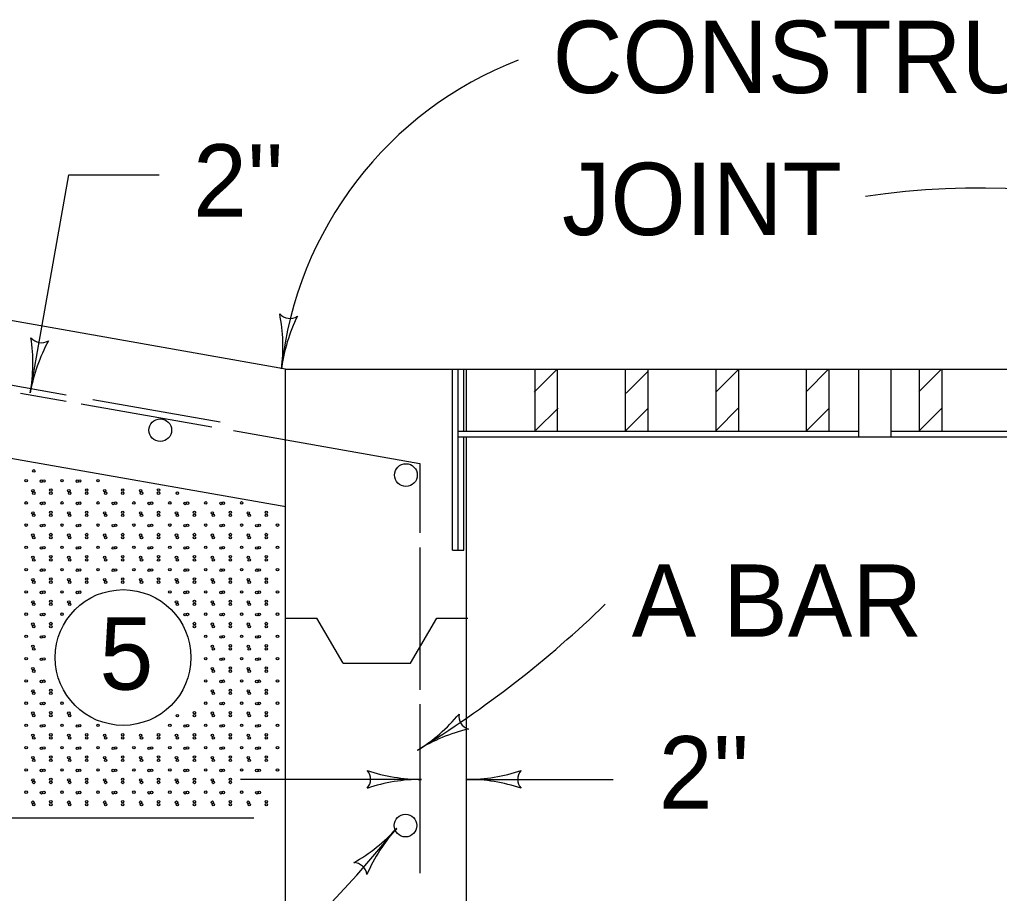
# Model space of a CAD drawing. Extents: x 1007 to 1035.5, y 1000.5 to 1021.5.
# Drawn here: x 1019.855 to 1022.561, y 1009.402 to 1011.816 of the extents above; entities that cross this region are included whole.
import ezdxf

# ---------------------------------------------------------------- set-up
doc = ezdxf.new("R2010")
doc.units = 0
for name, color, linetype in [('Level 1', 7, 'Continuous'), ('Level 2', 7, 'Continuous'), ('Level 4', 7, 'Continuous')]:
    doc.layers.add(name, color=color, linetype=linetype)

msp = doc.modelspace()

# ---------------------------------------------------------------- linework, layer by layer
at = {"layer": 'Level 1'}
for p, q in [((1019.8847, 1010.7853), (1019.9908, 1011.3876)), ((1019.9908, 1011.3876), (1020.2408, 1011.3876)), ((1020.5898, 1010.8506), (1019.1148, 1011.1107)), ((1020.5898, 1007.3506), (1020.5898, 1010.8506)), ((1020.5898, 1010.8506), (1021.8793, 1010.8506)), ((1021.0507, 1010.3506), (1021.0507, 1010.8506)), ((1021.0663, 1010.6627), (1021.0663, 1010.8506)), ((1021.0819, 1010.6792), (1021.0819, 1010.8506)), ((1021.0898, 1010.6787), (1021.0898, 1010.8506)), ((1021.2766, 1010.7871), (1021.338, 1010.8485)), ((1021.2788, 1010.6792), (1021.2788, 1010.8506)), ((1021.3413, 1010.6792), (1021.3413, 1010.8506)), ((1021.5288, 1010.6792), (1021.5288, 1010.8506)), ((1021.5303, 1010.7839), (1021.5917, 1010.8453)), ((1021.5913, 1010.6792), (1021.5913, 1010.8506)), ((1021.7785, 1010.7869), (1021.8399, 1010.8483)), ((1021.7788, 1010.6792), (1021.7788, 1010.8506)), ((1021.8413, 1010.6792), (1021.8413, 1010.8506)), ((1021.8793, 1010.8506), (1022.0283, 1010.8506)), ((1022.0283, 1010.8506), (1023.8398, 1010.8506)), ((1022.0283, 1010.7891), (1022.0897, 1010.8505)), ((1022.0288, 1010.6792), (1022.0288, 1010.8506)), ((1022.0913, 1010.6792), (1022.0913, 1010.8506)), ((1022.1733, 1010.6627), (1022.1733, 1010.8506)), ((1022.2616, 1010.8506), (1022.2616, 1010.6632)), ((1022.3388, 1010.788), (1022.4002, 1010.8494)), ((1022.3398, 1010.8506), (1022.3398, 1010.6788)), ((1022.4023, 1010.8506), (1022.4023, 1010.6788)), ((1020.5902, 1010.4697), (1019.1138, 1010.73)), ((1021.2808, 1010.6814), (1021.3423, 1010.7428)), ((1021.5281, 1010.6793), (1021.5895, 1010.7407)), ((1021.7797, 1010.6821), (1021.8411, 1010.7435)), ((1022.03, 1010.681), (1022.0914, 1010.7424)), ((1022.3421, 1010.6821), (1022.4035, 1010.7435)), ((1021.0665, 1010.6787), (1022.0286, 1010.6787)), ((1022.0286, 1010.6787), (1022.1008, 1010.6787)), ((1022.1008, 1010.6787), (1022.1733, 1010.6787)), ((1022.2615, 1010.6787), (1023.363, 1010.6787)), ((1021.0663, 1010.3506), (1021.0663, 1010.6627)), ((1021.0665, 1010.6631), (1022.0286, 1010.6631)), ((1021.0819, 1010.3506), (1021.0819, 1010.6627)), ((1021.0898, 1007.9034), (1021.0898, 1010.6632)), ((1022.0286, 1010.6631), (1022.1008, 1010.6631)), ((1022.1008, 1010.6631), (1023.379, 1010.6631)), ((1021.0507, 1010.3506), (1021.0819, 1010.3506)), ((1020.5901, 1010.1626), (1020.6765, 1010.1626)), ((1020.7486, 1010.0376), (1020.6765, 1010.1626)), ((1020.9349, 1010.0376), (1021.0072, 1010.1626)), ((1021.0072, 1010.1626), (1021.0931, 1010.1626)), ((1020.7486, 1010.0376), (1020.9349, 1010.0376)), ((1020.9653, 1009.7168), (1020.4653, 1009.7168)), ((1021.0903, 1009.7168), (1021.4943, 1009.7168)), ((1019.5615, 1009.611), (1020.5023, 1009.611))]:
    msp.add_line(p, q, dxfattribs=at)
msp.add_circle((1020.1409, 1010.0536), 0.1875, dxfattribs=at)
for centre, radius, start, end in [((1021.6036, 1010.7423), 1.031, 111.1186, 173.9257), ((1022.4972, 1009.335), 2.0158, 48.6351, 98.7248), ((1020.6017, 1011.0281), 0.0375, 221.2861, 303.4028), ((1020.1137, 1010.9125), 0.4687, 352.5115, 11.1803), ((1021.0432, 1010.7903), 0.4687, 153.8587, 172.5054), ((1019.423, 1010.8666), 0.4688, 350.0038, 8.6726), ((1020.3463, 1010.7039), 0.4688, 151.3509, 169.9977), ((1019.9157, 1010.9608), 0.0375, 218.7784, 300.8951), ((1020.1137, 1010.9125), 0.4687, 352.4993, 352.5115), ((1019.423, 1010.8666), 0.4688, 349.9916, 350.0038), ((1019.3554, 1012.3883), 3.0445, 301.6801, 314.0635), ((1020.7072, 1010.1958), 0.4688, 301.8069, 320.4757), ((1021.1058, 1009.8913), 0.0375, 170.5815, 252.6982), ((1021.2013, 1009.3991), 0.4688, 103.154, 121.8008), ((1020.7072, 1010.1958), 0.4688, 301.7946, 301.8069), ((1020.787, 1009.7168), 0.0375, 318.7746, 40.8913), ((1020.787, 1009.7168), 0.0375, 318.7746, 40.8913), ((1020.9653, 1010.1855), 0.4687, 251.3472, 269.9939), ((1020.9653, 1010.1855), 0.4687, 251.3472, 269.9939), ((1021.0903, 1010.1855), 0.4688, 270, 288.6688), ((1021.2685, 1009.7167), 0.0375, 138.7746, 220.8913), ((1020.9653, 1009.248), 0.4687, 90, 108.6688), ((1020.9653, 1009.248), 0.4687, 90, 108.6688), ((1020.9653, 1009.248), 0.4687, 89.9878, 90), ((1020.9653, 1009.248), 0.4687, 89.9878, 90), ((1021.0903, 1010.1855), 0.4688, 269.9878, 270), ((1021.0903, 1009.248), 0.4688, 71.3472, 89.9939), ((1018.2541, 1011.7293), 3.4054, 302.63, 320.8953), ((1020.5489, 1009.8957), 0.4688, 299.2375, 317.8842), ((1020.5489, 1009.8957), 0.4688, 299.2375, 317.8842), ((1021.2444, 1009.2671), 0.4688, 137.8903, 156.5591), ((1021.2444, 1009.2671), 0.4688, 137.8903, 156.5591), ((1021.2444, 1009.2671), 0.4688, 137.8781, 137.8903), ((1021.2444, 1009.2671), 0.4688, 137.8781, 137.8903), ((1020.7771, 1009.4492), 0.0375, 6.6649, 88.7816), ((1020.7771, 1009.4492), 0.0375, 6.6649, 88.7816)]:
    msp.add_arc(centre, radius, start, end, dxfattribs=at)
at = {"layer": 'Level 2'}
for p, q in [((1019.5296, 1010.8597), (1019.9838, 1010.7796)), ((1019.8579, 1010.7842), (1019.9833, 1010.7621)), ((1020.025, 1010.7548), (1020.3857, 1010.6912)), ((1020.0572, 1010.7667), (1020.4091, 1010.7046)), ((1020.4458, 1010.6806), (1020.9607, 1010.5898)), ((1020.9607, 1010.5898), (1020.9607, 1010.3977)), ((1020.9607, 1010.358), (1020.9607, 1009.9642)), ((1020.9607, 1009.9245), (1020.9607, 1009.4579))]:
    msp.add_line(p, q, dxfattribs=at)
for centre in [(1020.2437, 1010.6819), (1020.9223, 1010.5578), (1020.9211, 1009.5891)]:
    msp.add_circle(centre, 0.0313, dxfattribs=at)
at = {"layer": 'Level 4'}
for centre in [(1019.8943, 1010.5693), (1019.8733, 1010.5424), (1019.9153, 1010.5408), (1019.9221, 1010.5416), (1019.9725, 1010.5424), (1020.0145, 1010.5408), (1020.0213, 1010.5416), (1020.0717, 1010.5424), (1019.8918, 1010.5147), (1019.8943, 1010.5078), (1019.9414, 1010.5164), (1019.9414, 1010.5078), (1019.991, 1010.5147), (1019.9935, 1010.5078), (1020.0406, 1010.5164), (1020.0406, 1010.5078), (1020.0902, 1010.5147), (1020.0927, 1010.5078), (1020.1398, 1010.5164), (1020.1398, 1010.5078), (1020.1893, 1010.5147), (1020.1918, 1010.5078), (1020.2389, 1010.5164), (1020.2389, 1010.5078), (1020.291, 1010.5078), (1019.8733, 1010.4809), (1019.9221, 1010.4801), (1019.9725, 1010.4809), (1020.0213, 1010.4801), (1020.0717, 1010.4809), (1020.1204, 1010.4801), (1020.1708, 1010.4809), (1020.2196, 1010.4801), (1020.27, 1010.4809), (1020.3188, 1010.4801), (1020.3692, 1010.4809), (1020.4179, 1010.4801), (1020.4683, 1010.4809), (1019.8918, 1010.4532), (1019.9153, 1010.4793), (1019.9414, 1010.4549), (1019.991, 1010.4532), (1020.0145, 1010.4793), (1020.0406, 1010.4549), (1020.0902, 1010.4532), (1020.1137, 1010.4793), (1020.1398, 1010.4549), (1020.1893, 1010.4532), (1020.2128, 1010.4793), (1020.2389, 1010.4549), (1020.2885, 1010.4532), (1020.312, 1010.4793), (1020.3381, 1010.4549), (1020.3877, 1010.4532), (1020.4112, 1010.4793), (1020.4373, 1010.4549), (1020.4868, 1010.4532), (1020.5364, 1010.4549), (1019.8943, 1010.4463), (1019.9414, 1010.4463), (1019.9935, 1010.4463), (1020.0406, 1010.4463), (1020.0927, 1010.4463), (1020.1398, 1010.4463), (1020.1918, 1010.4463), (1020.2389, 1010.4463), (1020.291, 1010.4463), (1020.3381, 1010.4463), (1020.3902, 1010.4463), (1020.4373, 1010.4463), (1020.4893, 1010.4463), (1020.5364, 1010.4463), (1019.8733, 1010.4194), (1019.9153, 1010.4178), (1019.9221, 1010.4186), (1019.9725, 1010.4194), (1020.0145, 1010.4178), (1020.0213, 1010.4186), (1020.0717, 1010.4194), (1020.1137, 1010.4178), (1020.1204, 1010.4186), (1020.1708, 1010.4194), (1020.2128, 1010.4178), (1020.2196, 1010.4186), (1020.27, 1010.4194), (1020.312, 1010.4178), (1020.3188, 1010.4186), (1020.3692, 1010.4194), (1020.4112, 1010.4178), (1020.4179, 1010.4186), (1020.4683, 1010.4194), (1020.5103, 1010.4178), (1020.5171, 1010.4186), (1020.5675, 1010.4194), (1019.8918, 1010.3917), (1019.8943, 1010.3848), (1019.9414, 1010.3934), (1019.9414, 1010.3848), (1019.991, 1010.3917), (1019.9935, 1010.3848), (1020.0406, 1010.3934), (1020.0406, 1010.3848), (1020.0902, 1010.3917), (1020.0927, 1010.3848), (1020.1398, 1010.3934), (1020.1398, 1010.3848), (1020.1893, 1010.3917), (1020.1918, 1010.3848), (1020.2389, 1010.3934), (1020.2389, 1010.3848), (1020.2885, 1010.3917), (1020.291, 1010.3848), (1020.3381, 1010.3934), (1020.3381, 1010.3848), (1020.3877, 1010.3917), (1020.3902, 1010.3848), (1020.4373, 1010.3934), (1020.4373, 1010.3848), (1020.4868, 1010.3917), (1020.4893, 1010.3848), (1020.5364, 1010.3934), (1020.5364, 1010.3848), (1019.8733, 1010.3579), (1019.9153, 1010.3563), (1019.9221, 1010.3571), (1019.9725, 1010.3579), (1020.0145, 1010.3563), (1020.0213, 1010.3571), (1020.0717, 1010.3579), (1020.1137, 1010.3563), (1020.1204, 1010.3571), (1020.1708, 1010.3579), (1020.2128, 1010.3563), (1020.2196, 1010.3571), (1020.27, 1010.3579), (1020.312, 1010.3563), (1020.3188, 1010.3571), (1020.3692, 1010.3579), (1020.4112, 1010.3563), (1020.4179, 1010.3571), (1020.4683, 1010.3579), (1020.5103, 1010.3563), (1020.5171, 1010.3571), (1020.5675, 1010.3579), (1019.8918, 1010.3302), (1019.8943, 1010.3233), (1019.9414, 1010.3319), (1019.9414, 1010.3233), (1019.991, 1010.3302), (1019.9935, 1010.3233), (1020.0406, 1010.3319), (1020.0406, 1010.3233), (1020.0902, 1010.3302), (1020.0927, 1010.3233), (1020.1398, 1010.3319), (1020.1398, 1010.3233), (1020.1893, 1010.3302), (1020.1918, 1010.3233), (1020.2389, 1010.3319), (1020.2389, 1010.3233), (1020.2885, 1010.3302), (1020.291, 1010.3233), (1020.3381, 1010.3319), (1020.3381, 1010.3233), (1020.3877, 1010.3302), (1020.3902, 1010.3233), (1020.4373, 1010.3319), (1020.4373, 1010.3233), (1020.4868, 1010.3302), (1020.4893, 1010.3233), (1020.5364, 1010.3319), (1020.5364, 1010.3233), (1019.8733, 1010.2964), (1019.9153, 1010.2948), (1019.9221, 1010.2956), (1019.9725, 1010.2964), (1020.0145, 1010.2948), (1020.0213, 1010.2956), (1020.0717, 1010.2964), (1020.1137, 1010.2948), (1020.1204, 1010.2956), (1020.1708, 1010.2964), (1020.2128, 1010.2948), (1020.2196, 1010.2956), (1020.27, 1010.2964), (1020.312, 1010.2948), (1020.3188, 1010.2956), (1020.3692, 1010.2964), (1020.4112, 1010.2948), (1020.4179, 1010.2956), (1020.4683, 1010.2964), (1020.5103, 1010.2948), (1020.5171, 1010.2956), (1020.5675, 1010.2964), (1019.8918, 1010.2687), (1019.9414, 1010.2704), (1019.991, 1010.2687), (1020.0406, 1010.2704), (1020.0902, 1010.2687), (1020.1398, 1010.2704), (1020.1893, 1010.2687), (1020.2389, 1010.2704), (1020.2885, 1010.2687), (1020.3381, 1010.2704), (1020.3877, 1010.2687), (1020.4373, 1010.2704), (1020.4868, 1010.2687), (1020.5364, 1010.2704), (1019.8943, 1010.2618), (1019.9414, 1010.2618), (1019.9935, 1010.2618), (1020.0406, 1010.2618), (1020.0927, 1010.2618), (1020.1398, 1010.2618), (1020.1918, 1010.2618), (1020.2389, 1010.2618), (1020.291, 1010.2618), (1020.3381, 1010.2618), (1020.3902, 1010.2618), (1020.4373, 1010.2618), (1020.4893, 1010.2618), (1020.5364, 1010.2618), (1019.8733, 1010.2349), (1019.9153, 1010.2333), (1019.9221, 1010.2341), (1019.9725, 1010.2349), (1020.0145, 1010.2333), (1020.0213, 1010.2341), (1020.27, 1010.2349), (1020.312, 1010.2333), (1020.3188, 1010.2341), (1020.3692, 1010.2349), (1020.4112, 1010.2333), (1020.4179, 1010.2341), (1020.4683, 1010.2349), (1020.5103, 1010.2333), (1020.5171, 1010.2341), (1020.5675, 1010.2349), (1019.8918, 1010.2072), (1019.8943, 1010.2003), (1019.9414, 1010.2089), (1019.9414, 1010.2003), (1019.991, 1010.2072), (1019.9935, 1010.2003), (1020.2885, 1010.2072), (1020.291, 1010.2003), (1020.3381, 1010.2089), (1020.3381, 1010.2003), (1020.3877, 1010.2072), (1020.3902, 1010.2003), (1020.4373, 1010.2089), (1020.4373, 1010.2003), (1020.4868, 1010.2072), (1020.4893, 1010.2003), (1020.5364, 1010.2089), (1020.5364, 1010.2003), (1019.8733, 1010.1734), (1019.9153, 1010.1718), (1019.9221, 1010.1726), (1019.9725, 1010.1734), (1020.312, 1010.1718), (1020.3188, 1010.1726), (1020.3692, 1010.1734), (1020.4112, 1010.1718), (1020.4179, 1010.1726), (1020.4683, 1010.1734), (1020.5103, 1010.1718), (1020.5171, 1010.1726), (1020.5675, 1010.1734), (1019.8918, 1010.1457), (1019.8943, 1010.1388), (1019.9414, 1010.1474), (1019.9414, 1010.1388), (1020.3381, 1010.1474), (1020.3381, 1010.1388), (1020.3877, 1010.1457), (1020.3902, 1010.1388), (1020.4373, 1010.1474), (1020.4373, 1010.1388), (1020.4868, 1010.1457), (1020.4893, 1010.1388), (1020.5364, 1010.1474), (1020.5364, 1010.1388), (1019.8733, 1010.1119), (1019.9153, 1010.1103), (1019.9221, 1010.1111), (1020.3692, 1010.1119), (1020.4112, 1010.1103), (1020.4179, 1010.1111), (1020.4683, 1010.1119), (1020.5103, 1010.1103), (1020.5171, 1010.1111), (1020.5675, 1010.1119), (1019.8918, 1010.0842), (1019.8943, 1010.0773), (1020.3877, 1010.0842), (1020.3902, 1010.0773), (1020.4373, 1010.0859), (1020.4373, 1010.0773), (1020.4868, 1010.0842), (1020.4893, 1010.0773), (1020.5364, 1010.0859), (1020.5364, 1010.0773), (1019.8733, 1010.0504), (1019.9153, 1010.0488), (1019.9221, 1010.0496), (1020.3692, 1010.0504), (1020.4112, 1010.0488), (1020.4179, 1010.0496), (1020.4683, 1010.0504), (1020.5103, 1010.0488), (1020.5171, 1010.0496), (1020.5675, 1010.0504), (1019.8918, 1010.0227), (1020.3877, 1010.0227), (1020.4373, 1010.0244), (1020.4868, 1010.0227), (1020.5364, 1010.0244), (1019.8943, 1010.0158), (1020.3902, 1010.0158), (1020.4373, 1010.0158), (1020.4893, 1010.0158), (1020.5364, 1010.0158), (1019.8733, 1009.9889), (1019.9153, 1009.9873), (1019.9221, 1009.9881), (1020.3692, 1009.9889), (1020.4112, 1009.9873), (1020.4179, 1009.9881), (1020.4683, 1009.9889), (1020.5103, 1009.9873), (1020.5171, 1009.9881), (1020.5675, 1009.9889), (1019.8918, 1009.9612), (1019.8943, 1009.9543), (1019.9414, 1009.9629), (1019.9414, 1009.9543), (1020.3877, 1009.9612), (1020.3902, 1009.9543), (1020.4373, 1009.9629), (1020.4373, 1009.9543), (1020.4868, 1009.9612), (1020.4893, 1009.9543), (1020.5364, 1009.9629), (1020.5364, 1009.9543), (1019.8733, 1009.9274), (1019.9153, 1009.9258), (1019.9221, 1009.9266), (1019.9725, 1009.9274), (1020.3692, 1009.9274), (1020.4112, 1009.9258), (1020.4179, 1009.9266), (1020.4683, 1009.9274), (1020.5103, 1009.9258), (1020.5171, 1009.9266), (1020.5675, 1009.9274), (1019.8918, 1009.8997), (1019.8943, 1009.8928), (1019.9414, 1009.9014), (1019.9414, 1009.8928), (1019.991, 1009.8997), (1019.9935, 1009.8928), (1020.291, 1009.8928), (1020.3381, 1009.9014), (1020.3381, 1009.8928), (1020.3877, 1009.8997), (1020.3902, 1009.8928), (1020.4373, 1009.9014), (1020.4373, 1009.8928), (1020.4868, 1009.8997), (1020.4893, 1009.8928), (1020.5364, 1009.9014), (1020.5364, 1009.8928), (1019.8733, 1009.8659), (1019.9153, 1009.8643), (1019.9221, 1009.8651), (1019.9725, 1009.8659), (1020.0145, 1009.8643), (1020.0213, 1009.8651), (1020.0717, 1009.8659), (1020.27, 1009.8659), (1020.312, 1009.8643), (1020.3188, 1009.8651), (1020.3692, 1009.8659), (1020.4112, 1009.8643), (1020.4179, 1009.8651), (1020.4683, 1009.8659), (1020.5103, 1009.8643), (1020.5171, 1009.8651), (1020.5675, 1009.8659), (1019.8918, 1009.8382), (1019.8943, 1009.8313), (1019.9414, 1009.8399), (1019.9414, 1009.8313), (1019.991, 1009.8382), (1019.9935, 1009.8313), (1020.0406, 1009.8399), (1020.0406, 1009.8313), (1020.0902, 1009.8382), (1020.0927, 1009.8313), (1020.1398, 1009.8399), (1020.1398, 1009.8313), (1020.1893, 1009.8382), (1020.1918, 1009.8313), (1020.2389, 1009.8399), (1020.2389, 1009.8313), (1020.2885, 1009.8382), (1020.291, 1009.8313), (1020.3381, 1009.8399), (1020.3381, 1009.8313), (1020.3877, 1009.8382), (1020.3902, 1009.8313), (1020.4373, 1009.8399), (1020.4373, 1009.8313), (1020.4868, 1009.8382), (1020.4893, 1009.8313), (1020.5364, 1009.8399), (1020.5364, 1009.8313), (1019.8733, 1009.8044), (1019.9221, 1009.8036), (1019.9725, 1009.8044), (1020.0213, 1009.8036), (1020.0717, 1009.8044), (1020.1204, 1009.8036), (1020.1708, 1009.8044), (1020.2196, 1009.8036), (1020.27, 1009.8044), (1020.3188, 1009.8036), (1020.3692, 1009.8044), (1020.4179, 1009.8036), (1020.4683, 1009.8044), (1020.5171, 1009.8036), (1020.5675, 1009.8044), (1019.8918, 1009.7767), (1019.9153, 1009.8028), (1019.9414, 1009.7784), (1019.991, 1009.7767), (1020.0145, 1009.8028), (1020.0406, 1009.7784), (1020.0902, 1009.7767), (1020.1137, 1009.8028), (1020.1398, 1009.7784), (1020.1893, 1009.7767), (1020.2128, 1009.8028), (1020.2389, 1009.7784), (1020.2885, 1009.7767), (1020.312, 1009.8028), (1020.3381, 1009.7784), (1020.3877, 1009.7767), (1020.4112, 1009.8028), (1020.4373, 1009.7784), (1020.4868, 1009.7767), (1020.5103, 1009.8028), (1020.5364, 1009.7784), (1019.8943, 1009.7698), (1019.9414, 1009.7698), (1019.9935, 1009.7698), (1020.0406, 1009.7698), (1020.0927, 1009.7698), (1020.1398, 1009.7698), (1020.1918, 1009.7698), (1020.2389, 1009.7698), (1020.291, 1009.7698), (1020.3381, 1009.7698), (1020.3902, 1009.7698), (1020.4373, 1009.7698), (1020.4893, 1009.7698), (1020.5364, 1009.7698), (1019.8733, 1009.7429), (1019.9153, 1009.7413), (1019.9221, 1009.7421), (1019.9725, 1009.7429), (1020.0145, 1009.7413), (1020.0213, 1009.7421), (1020.0717, 1009.7429), (1020.1137, 1009.7413), (1020.1204, 1009.7421), (1020.1708, 1009.7429), (1020.2128, 1009.7413), (1020.2196, 1009.7421), (1020.27, 1009.7429), (1020.312, 1009.7413), (1020.3188, 1009.7421), (1020.3692, 1009.7429), (1020.4112, 1009.7413), (1020.4179, 1009.7421), (1020.4683, 1009.7429), (1020.5103, 1009.7413), (1020.5171, 1009.7421), (1020.5675, 1009.7429), (1019.8918, 1009.7152), (1019.8943, 1009.7083), (1019.9414, 1009.7169), (1019.9414, 1009.7083), (1019.991, 1009.7152), (1019.9935, 1009.7083), (1020.0406, 1009.7169), (1020.0406, 1009.7083), (1020.0902, 1009.7152), (1020.0927, 1009.7083), (1020.1398, 1009.7169), (1020.1398, 1009.7083), (1020.1893, 1009.7152), (1020.1918, 1009.7083), (1020.2389, 1009.7169), (1020.2389, 1009.7083), (1020.2885, 1009.7152), (1020.291, 1009.7083), (1020.3381, 1009.7169), (1020.3381, 1009.7083), (1020.3877, 1009.7152), (1020.3902, 1009.7083), (1020.4373, 1009.7169), (1020.4373, 1009.7083), (1019.8733, 1009.6814), (1019.9153, 1009.6798), (1019.9221, 1009.6806), (1019.9725, 1009.6814), (1020.0145, 1009.6798), (1020.0213, 1009.6806), (1020.0717, 1009.6814), (1020.1137, 1009.6798), (1020.1204, 1009.6806), (1020.1708, 1009.6814), (1020.2128, 1009.6798), (1020.2196, 1009.6806), (1020.27, 1009.6814), (1020.312, 1009.6798), (1020.3188, 1009.6806), (1020.3692, 1009.6814), (1020.4112, 1009.6798), (1020.4179, 1009.6806), (1020.4683, 1009.6814), (1020.5103, 1009.6798), (1020.5171, 1009.6806), (1019.8918, 1009.6537), (1019.8943, 1009.6468), (1019.9414, 1009.6554), (1019.9414, 1009.6468), (1019.991, 1009.6537), (1019.9935, 1009.6468), (1020.0406, 1009.6554), (1020.0406, 1009.6468), (1020.0902, 1009.6537), (1020.0927, 1009.6468), (1020.1398, 1009.6554), (1020.1398, 1009.6468), (1020.1893, 1009.6537), (1020.1918, 1009.6468), (1020.2389, 1009.6554), (1020.2389, 1009.6468), (1020.2885, 1009.6537), (1020.291, 1009.6468), (1020.3381, 1009.6554), (1020.3381, 1009.6468), (1020.3877, 1009.6537), (1020.3902, 1009.6468), (1020.4373, 1009.6554), (1020.4373, 1009.6468), (1020.4868, 1009.6537), (1020.4893, 1009.6468), (1020.5364, 1009.6554), (1020.5364, 1009.6468)]:
    msp.add_circle(centre, 0.00339, dxfattribs=at)

# ---------------------------------------------------------------- texts
at = {"layer": 'Level 1'}
for s, p in [('CONSTRUCTION', (1021.3273, 1011.6134)), ("2''", (1020.3343, 1011.2718)), ('JOINT', (1021.3534, 1011.2209)), ('A BAR', (1021.5458, 1010.1108)), ('5', (1020.0757, 1009.9647)), ("2''", (1021.6206, 1009.6363))]:
    msp.add_text(s, height=0.2, dxfattribs=at).set_placement(p)

doc.saveas('drawing.dxf')
